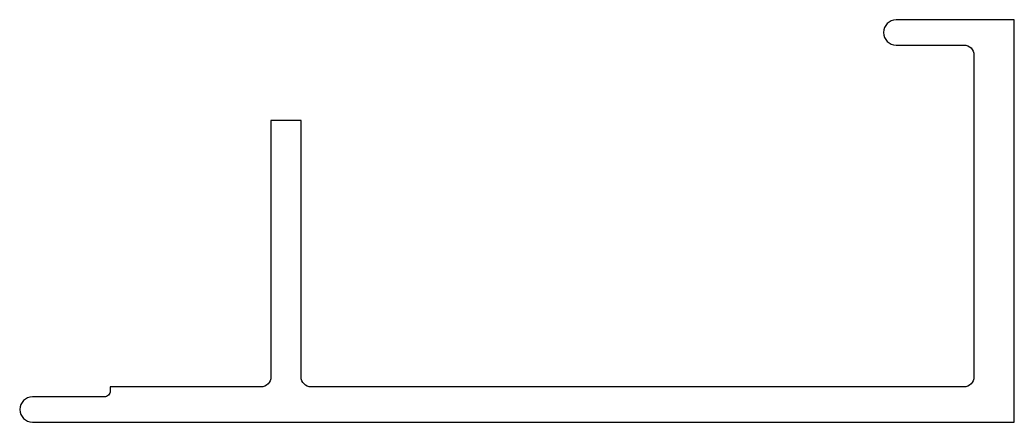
# Model space of a CAD drawing. Extents: x 97.1 to 196.1, y 200 to 240.
import ezdxf

# ---------------------------------------------------------------- set-up
doc = ezdxf.new("R2010")
doc.units = 0
doc.header["$LTSCALE"] = 15
doc.layers.get('0').update_dxf_attribs({"linetype": 'CONTINUOUS'})

msp = doc.modelspace()

# ---------------------------------------------------------------- linework, layer by layer
at = {"color": 0, "linetype": 'BYBLOCK'}
msp.add_lwpolyline([(184.336, 240.036, 1), (184.336, 237.536), (191.086, 237.536, -0.414214), (192.086, 236.536), (192.086, 204.536, -0.414214), (191.086, 203.536), (126.086, 203.536, -0.414214), (125.086, 204.536), (125.086, 230.036), (122.086, 230.036), (122.086, 204.536, -0.414214), (121.086, 203.536), (106.086, 203.536), (106.086, 203.136, -0.414214), (105.486, 202.536), (98.336, 202.536, 1), (98.336, 200.036), (196.086, 200.036), (196.086, 240.036)], format="xyb", close=True, dxfattribs=at)

doc.saveas('drawing.dxf')
